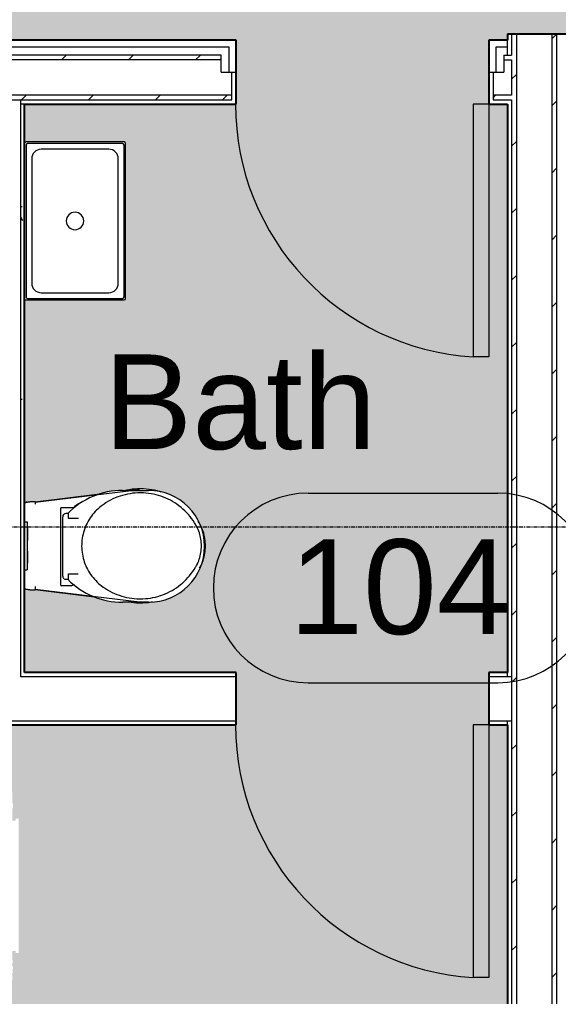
# Model space of a CAD drawing. Header units: millimetres. Extents: x -14653 to 55044, y -19588 to 11008.
# Drawn here: x 8357 to 10062, y -1687 to 1405 of the extents above; entities that cross this region are included whole.
import ezdxf

# ---------------------------------------------------------------- set-up
doc = ezdxf.new("R2010")
doc.units = ezdxf.units.MM
doc.linetypes.add('Grid Line', pattern=[22.225, 12.7, -3.175, 3.175, -3.175])
for name, color, linetype, lineweight in [('A-AREA-IDEN', 2, 'Continuous', 9), ('A-AREA-PATT', 32, 'Continuous', 9), ('A-DOOR', 31, 'Continuous', 9), ('A-DOOR-IDEN', 31, 'Continuous', 9), ('A-GENM', 13, 'Continuous', 9), ('A-WALL', 113, 'Continuous', 9), ('A-WALL-PATT', 111, 'Continuous', 25), ('I-WALL', 2, 'Continuous', 9), ('P-SANR-FIXT', 6, 'Continuous', 9), ('S-GRID', 1, 'Continuous', 9)]:
    doc.layers.add(name, color=color, linetype=linetype, lineweight=lineweight)
doc.styles.add('Arial_4', font='arial.ttf', dxfattribs={"height": 300})
pattern_1 = [(45, (0, 0), (-106.066, 106.066), [])]
pattern_2 = [(0, (0, 0), (812.8, 203.2), [33.528, -576.072, 33.528, -576.072, -3251.2]), (0, (0, 0), (812.8, 203.2), [-1219.2, 33.528, -1185.672, 33.528, -576.072, -1422.4]), (0, (0, 0), (812.8, 203.2), [-3048, 33.528, -372.872, 33.528, -982.472]), (120, (304.8, 101.6), (-582.3764, 602.3054), [33.528, -576.072, 33.528, -576.072, -3251.2]), (120, (304.8, 101.6), (-582.3764, 602.3054), [-1219.2, 33.528, -1185.672, 33.528, -576.072, -1422.4]), (120, (304.8, 101.6), (-582.3764, 602.3054), [-3048, 33.528, -372.872, 33.528, -982.472]), (240, (406.4, 508), (-230.4236, -805.5054), [33.528, -576.072, 33.528, -576.072, -3251.2]), (240, (406.4, 508), (-230.4236, -805.5054), [-1219.2, 33.528, -1185.672, 33.528, -576.072, -1422.4]), (240, (406.4, 508), (-230.4236, -805.5054), [-3048, 33.528, -372.872, 33.528, -982.472])]

# ---------------------------------------------------------------- blocks, each defined once
blk = doc.blocks.new('Single-Flush - 800 x 2100-490150-Level 1')
at = {"layer": 'A-DOOR', "lineweight": 18}
for p, q in [((350, -101), (350, -901.1)), ((400, -101), (350, -101)), ((400, -101), (400, -901.1)), ((400, -901.1), (350, -901.1))]:
    blk.add_line(p, q, dxfattribs=at)
at = {"layer": 'A-DOOR'}
blk.add_arc((400, -101), 801.7, 180, 266.4242, dxfattribs=at)
blk = doc.blocks.new('Single-Flush - 800 x 2100-425293-Level 1')
at = {"layer": 'A-DOOR', "lineweight": 18}
for p, q in [((350, -82.5), (350, -882.7)), ((400, -82.5), (350, -82.5)), ((400, -82.5), (400, -882.7)), ((400, -882.7), (350, -882.7))]:
    blk.add_line(p, q, dxfattribs=at)
at = {"layer": 'A-DOOR'}
blk.add_arc((400, -82.5), 801.7, 180, 266.4242, dxfattribs=at)
blk = doc.blocks.new('Walvit_Hung Bowl_604118 W - Walvit-287141-Level 1')
at = {"layer": 'A-GENM'}
for p, q in [((-76.2, 569.9), (-76.2, 561.6)), ((76.2, 561.6), (-76.2, 561.6)), ((-54.6, 561.6), (-54.6, 560.1)), ((-54.6, 560.1), (-49.1, 560.1)), ((-16.5, 560.1), (-54.6, 560.1)), ((-22.1, 560.1), (-16.5, 560.1)), ((-16.5, 560.1), (-16.5, 561.6)), ((16.5, 561.6), (16.5, 560.1)), ((16.5, 560.1), (22.1, 560.1)), ((54.6, 560.1), (16.5, 560.1)), ((49.1, 560.1), (54.6, 560.1)), ((54.6, 560.1), (54.6, 561.6)), ((76.2, 569.9), (76.2, 561.6)), ((-178.5, 206.4), (-138, 535.6)), ((-138, 535.6), (-160.9, 349.2)), ((-128.5, 535.6), (-139.4, 535.6)), ((139.4, 535.6), (131.5, 535.6)), ((163.1, 331.8), (138, 535.6)), ((138, 535.6), (178.5, 206.4)), ((-126, 452.4), (-126, 421.9)), ((119, 455.3), (-123.1, 455.3)), ((-105.9, 438.6), (-105.9, 430.9)), ((92.2, 449), (-95.6, 449)), ((102.6, 430.9), (102.6, 438.6)), ((120.5, 418.3), (120.5, 453.8)), ((-124.8, 411.9), (-123.2, 411.9)), ((-105.9, 430.9), (-88.6, 430.9)), ((-88.6, 430.9), (-88.6, 399.5)), ((86.4, 398.4), (86.4, 430.9)), ((86.4, 430.9), (102.6, 430.9)), ((120, 411.9), (124.8, 411.9)), ((-178.5, 176.9), (-178.5, 259.5)), ((175.3, 259.5), (175.3, 176.9)), ((178.5, 206.4), (175.4, 231.5)), ((72.7, 16.7), (78.5, 20.2))]:
    blk.add_line(p, q, dxfattribs=at)
at = {"layer": 'A-GENM', "flags": 128}
for points in [[(-139.4, 535.6), (-139.7, 535.8), (-139.9, 536.4), (-140.1, 537.2), (-140.2, 538.4), (-140.3, 539.9), (-140.3, 541.7), (-140.3, 543.7), (-140.2, 545.8), (-140.1, 548.1), (-139.9, 550.5), (-139.6, 553), (-139.3, 555.4), (-139, 557.8), (-138.6, 560.1), (-138.3, 562.2), (-137.9, 564.1), (-137.5, 565.9), (-137.1, 567.3), (-136.7, 568.4), (-136.3, 569.3), (-136, 569.8), (-135.7, 569.9)], [(135.7, 569.9), (136, 569.8), (136.3, 569.3), (136.7, 568.4), (137.1, 567.3), (137.5, 565.9), (137.9, 564.1), (138.3, 562.2), (138.6, 560.1), (139, 557.8), (139.3, 555.4), (139.6, 553), (139.9, 550.5), (140.1, 548.1), (140.2, 545.8), (140.3, 543.7), (140.3, 541.7), (140.3, 539.9), (140.2, 538.4), (140.1, 537.2), (139.9, 536.4), (139.7, 535.8), (139.4, 535.6)], [(125.4, 327.3), (121.5, 332.2), (117.3, 337), (112.9, 341.6), (108.4, 346), (103.7, 350.3), (98.8, 354.3), (93.7, 358.2), (88.6, 361.8), (83.2, 365.2), (77.8, 368.5), (72.2, 371.5), (66.5, 374.2), (60.7, 376.8), (54.7, 379.1), (48.7, 381.2), (42.7, 383), (36.5, 384.6), (30.3, 385.9), (24.1, 387), (17.8, 387.9), (11.5, 388.4), (5.1, 388.8), (-1.2, 388.9), (-7.5, 388.7), (-13.9, 388.3), (-20.2, 387.6), (-26.5, 386.6), (-32.7, 385.5), (-38.9, 384), (-45, 382.4), (-51, 380.4), (-57, 378.3), (-62.9, 375.9), (-68.7, 373.3), (-74.3, 370.4), (-79.9, 367.3), (-85.3, 364), (-90.6, 360.5), (-95.7, 356.8), (-100.7, 352.9), (-105.5, 348.7), (-110.2, 344.4), (-114.6, 339.9), (-118.9, 335.3), (-123, 330.4), (-125.9, 326.8)], [(-125.9, 326.8), (-130.7, 320.3), (-135.2, 313.6), (-139.5, 306.7), (-143.5, 299.6), (-147.2, 292.4), (-150.6, 285), (-153.7, 277.6), (-156.5, 270), (-159, 262.2), (-161.2, 254.4), (-163.1, 246.6), (-164.7, 238.6), (-165.9, 230.6), (-166.9, 222.5), (-167.5, 214.5), (-167.7, 206.4), (-167.8, 203.5)], [(167.8, 203.5), (167.6, 211.6), (167.1, 219.7), (166.3, 227.7), (165.1, 235.8), (163.7, 243.7), (161.9, 251.7), (159.8, 259.5), (157.4, 267.2), (154.7, 274.9), (151.7, 282.4), (148.4, 289.8), (144.8, 297.1), (140.9, 304.2), (136.7, 311.1), (132.3, 317.9), (127.5, 324.5), (125.4, 327.3)], [(180.5, 203.5), (180.3, 212.1), (179.8, 220.7), (178.9, 229.3), (177.7, 237.8), (176.1, 246.3), (175.3, 249.9)], [(-178.5, 232.2), (-179.5, 223.7), (-180.1, 215.1), (-180.4, 206.5), (-180.5, 203.5)], [(-180.5, 203.5), (-180.3, 194.9), (-179.8, 186.3), (-178.9, 177.7), (-177.7, 169.2), (-176.9, 164.5)], [(-167.8, 203.5), (-167.6, 195.4), (-167.1, 187.3), (-166.3, 179.2), (-165.2, 171.2), (-163.8, 163.2), (-162, 155.3), (-159.9, 147.5), (-157.5, 139.7), (-154.8, 132.1), (-151.8, 124.5), (-148.5, 117.1), (-144.9, 109.9), (-141.1, 102.8), (-136.9, 95.8), (-132.5, 89), (-127.8, 82.4), (-122.8, 76), (-117.6, 69.8), (-112.1, 63.8), (-106.4, 58), (-100.5, 52.5), (-94.4, 47.2), (-88, 42.2), (-81.5, 37.4), (-74.8, 32.9), (-67.9, 28.6), (-66.3, 27.7)], [(66.3, 27.7), (73.3, 31.9), (80, 36.4), (86.6, 41.1), (93, 46.1), (99.2, 51.3), (105.2, 56.8), (110.9, 62.5), (116.4, 68.5), (121.7, 74.6), (126.7, 81), (131.5, 87.6), (136, 94.3), (140.2, 101.2), (144.1, 108.3), (147.8, 115.5), (151.1, 122.9), (154.2, 130.4), (157, 138), (159.4, 145.8), (161.6, 153.6), (163.4, 161.5), (164.9, 169.4), (166.1, 177.5), (167, 185.5), (167.5, 193.6), (167.8, 201.7), (167.8, 203.5)], [(170.2, 137.6), (171.6, 142.2), (173.9, 150.5), (175.8, 158.9), (177.4, 167.3), (178.7, 175.8), (179.6, 184.4), (180.2, 193), (180.5, 201.6), (180.5, 203.5)], [(-71.1, 15.8), (-67.6, 13.9), (-62.4, 11.3), (-57.1, 8.9), (-51.7, 6.7), (-46.2, 4.8), (-40.6, 3.1), (-35, 1.5), (-29.3, 0.3), (-23.6, -0.8), (-17.8, -1.6), (-12.1, -2.2), (-6.2, -2.6), (-0.4, -2.7), (5.4, -2.6), (11.2, -2.3), (17, -1.7), (22.8, -0.9), (28.5, 0.1), (34.2, 1.3), (39.8, 2.8), (45.4, 4.5), (50.8, 6.4), (56.3, 8.6), (61.6, 10.9), (66.8, 13.5), (71.9, 16.3), (72.7, 16.7)], [(-66.3, 27.7), (-61.7, 25.2), (-56.9, 22.8), (-52.1, 20.6), (-47.1, 18.6), (-42.1, 16.8), (-37.1, 15.2), (-31.9, 13.9), (-26.8, 12.7), (-21.5, 11.7), (-16.3, 11), (-11, 10.4), (-5.7, 10.1), (-0.4, 10), (4.9, 10.1), (10.2, 10.4), (15.5, 10.9), (20.8, 11.6), (26, 12.5), (31.2, 13.7), (36.3, 15), (41.4, 16.6), (46.4, 18.3), (51.3, 20.3), (56.2, 22.4), (61, 24.8), (65.6, 27.3), (66.3, 27.7)]]:
    blk.add_lwpolyline(points, dxfattribs=at)
at = {"layer": 'A-GENM'}
for centre, radius, start, end in [((-123.1, 452.4), 2.96, 90, 180), ((-95.6, 438.6), 10.3, 90, 180), ((92.2, 438.6), 10.3, 360, 90), ((-67.5, 259.5), 242.9, 0, 45.5361), ((119, 453.8), 1.52, 0, 90), ((64.3, 259.5), 242.9, 134.5026, 180), ((156.4, 243.4), 327.9, 149.0773, 149.9712), ((-116.1, 421.9), 9.94, 180, 235.1819), ((114.2, 418.3), 6.35, 315, 360), ((-156.4, 243.4), 327.9, 28.2349, 30.9227), ((-1.6, 176.9), 176.9, 180, 270), ((-1.6, 176.9), 176.9, 270, 0)]:
    blk.add_arc(centre, radius, start, end, dxfattribs=at)
for points, knots in [([(-138.3, 562.1), (-138.2, 562.4), (-138.1, 563), (-137.9, 564), (-137.6, 565.5), (-137.1, 567.1), (-136.7, 568.6), (-136.2, 569.6), (-135.8, 569.9), (-135.7, 569.9)], [0.7606274, 0.7606274, 0.7606274, 0.7606274, 0.7857143, 0.8214286, 0.8571429, 0.8928571, 0.9285714, 0.9642857, 0.9979324, 0.9979324, 0.9979324, 0.9979324]), ([(138.3, 562.1), (138.2, 562.4), (138.1, 563), (137.9, 564), (137.6, 565.5), (137.1, 567.1), (136.7, 568.6), (136.2, 569.6), (135.8, 569.9), (135.7, 569.9)], [-0.2393726, -0.2393726, -0.2393726, -0.2393726, -0.2142857, -0.1785714, -0.1428571, -0.1071429, -0.0714286, -0.0357143, -0.0020676, -0.0020676, -0.0020676, -0.0020676]), ([(124.8, 411.9), (124.7, 411.7), (124.4, 411.1), (123.8, 410.1), (123.4, 409.4), (123.2, 409.1)], [-1, -1, -1, -1, -0.75, -0.625, -0.5, -0.5, -0.5, -0.5])]:
    blk.add_open_spline(points, degree=3, knots=knots, dxfattribs=at)
blk.add_open_spline([(-124.2, 410.8), (-124.5, 411.3), (-124.7, 411.7), (-124.8, 411.9)], degree=3, dxfattribs=at)
blk = doc.blocks.new('Lavatory-TOTO-Luminist_Rectangle_Vessel_LLT151 - Standard-937021-Level 1')
at = {"layer": 'P-SANR-FIXT'}
for p, q in [((-250, 155), (-250, -155)), ((240, 155), (-240, 155)), ((250, -155), (250, 155)), ((-245, 150), (-245, -150)), ((196.85, 137), (-196.85, 137)), ((245, -150), (245, 150)), ((-227, 106.85), (-227, -106.85)), ((227, -106.85), (227, 106.85)), ((-196.85, -137), (196.85, -137)), ((-245, -160), (245, -160)), ((-240, -155), (240, -155))]:
    blk.add_line(p, q, dxfattribs=at)
for centre, radius, start, end in [((-245, 155), 5, 90, 180), ((-240, 150), 5, 90, 180), ((240, 150), 5, 0, 90), ((245, 155), 5, 360, 90), ((-196.85, 106.85), 30.15, 90, 180), ((196.85, 106.85), 30.15, 360, 90), ((0, 0), 27.5, 0, 180), ((0, 0), 27.5, 180, 0), ((-196.85, -106.85), 30.15, 180, 270), ((196.85, -106.85), 30.15, 270, 0), ((-240, -150), 5, 180, 270), ((240, -150), 5, 270, 360), ((-245, -155), 5, 180, 270), ((245, -155), 5, 270, 360)]:
    blk.add_arc(centre, radius, start, end, dxfattribs=at)
blk = doc.blocks.new('M_Door Tag - M_Door Tag-862910-Level 1')
at = {"layer": 'A-DOOR-IDEN'}
for p, q in [((-3, 3), (3, 3)), ((-3, -3), (3, -3))]:
    blk.add_line(p, q, dxfattribs=at)
for centre, start, end in [((-3, 0), 90, 270), ((3, 0), 270, 90)]:
    blk.add_arc(centre, 3, start, end, dxfattribs=at)

msp = doc.modelspace()

# ---------------------------------------------------------------- hatches: boundary and pattern name
at = {"layer": 'A-AREA-PATT'}
h = msp.add_hatch(color=145, dxfattribs=at)
h.paths.add_polyline_path([(10102.9, -2581.6), (13061.9, -2581.6), (13061.9, -2563.6), (10102.9, -2563.6)], flags=0)
h.paths.add_polyline_path([(12265.1, -2503.6), (13061.9, -2503.6), (13061.9, 1419.7), (12553.4, 911.2), (12575.5, 712.3), (12354.5, 933.3), (12376.6, 734.4), (11867.2, 225), (11867.2, 1508.6), (11612.7, 1509), (11612.7, 1521.5), (11600.2, 1521.5), (11600.2, 1546.5), (11612.7, 1546.5), (11612.7, 2798.4), (6859.9, 2798.4), (6859.9, 1339.4), (9041.9, 1339.4), (9041.9, 1238.4), (9841.9, 1238.4), (9841.9, 1339.4), (9900.9, 1339.4), (9900.9, 1358.4), (10102.9, 1358.4), (10102.9, -2503.6), (11768.4, -2503.6)], flags=0)
msp.add_hatch(color=253, dxfattribs=at).paths.add_polyline_path([(9594.2, -744.1), (9841.9, -744.1), (9841.9, -661.6), (9900.9, -661.6), (9900.9, 1137.4), (9841.9, 1137.4), (9841.9, 1238.4), (9041.9, 1238.4), (9041.9, 1137.4), (8372.6, 1137.4), (8372.6, 1012.4), (8374, 1015.9), (8377.6, 1017.4), (8688.9, 1017.2), (8692.6, 1012.4), (8692.4, 521.1), (8687.6, 517.4), (8377.6, 517.4), (8372.6, 522.4), (8372.6, -124.9), (8384.7, -121.6), (8402.5, -120.3), (8406.9, -121.6), (8406.9, -122.8), (8592, -99.8), (8615.7, -96), (8635, -90), (8741.5, -80.4), (8788.4, -86.3), (8798.7, -89.6), (8812.5, -91.8), (8855.8, -110.3), (8891.8, -138.6), (8919.1, -174.5), (8940.9, -226.4), (8944, -247.4), (8944.8, -263.3), (8938.9, -301.4), (8916.1, -354.2), (8887.8, -389.5), (8851.8, -416.4), (8806.9, -433.7), (8757.6, -439.1), (8736.1, -440.7), (8721.4, -439.1), (8683, -439.1), (8635, -434.4), (8588.6, -420.9), (8406.9, -399.6), (8406.2, -400.2), (8400.8, -400.9), (8384.7, -399.6), (8380.3, -398.9), (8372.6, -396.2), (8372.6, -661.6), (9041.9, -661.6), (9041.9, -744.1)], flags=0)
h = msp.add_hatch(color=33, dxfattribs=at)
h.paths.add_polyline_path([(9050.7, -3201.6), (9900.9, -3201.6), (9900.9, -826.7), (9841.9, -826.7), (9841.9, -744.1), (9041.9, -744.1), (9041.9, -826.7), (7725, -826.7), (7725, -1039.1), (8334.4, -1039.1), (8334.4, -1075.9), (8336.2, -1075.9), (8336.2, -1090.9), (8334.4, -1090.9), (8334.4, -1130.6), (8344.4, -1130.6), (8344.4, -1124.3), (8354.4, -1124.3), (8354.4, -1548.9), (8344.4, -1548.9), (8344.4, -1542.6), (8334.4, -1542.6), (8334.4, -1572.9), (8336.2, -1572.9), (8336.2, -1578.6), (8334.4, -1578.6), (8334.4, -1590.8), (8336.2, -1590.8), (8336.2, -1596.3), (8336.2, -1597.2), (8336.2, -1602.2), (8334.4, -1602.2), (8334.4, -1607), (8336.2, -1607), (8336.2, -1612.7), (8334.4, -1612.7), (8334.4, -1634.1), (7725, -1634.1), (7725, -1739.1), (8343.9, -1739.1), (8343.9, -1758.1), (8346.1, -1758.1), (8346.1, -1806.5), (8353.4, -1806.5), (8353.4, -1845.1), (8346.1, -1845.1), (8346.1, -1957.1), (8347.7, -1957.6), (8347.7, -2081.3), (8346.1, -2081.3), (8346.1, -2102.9), (8343.9, -2102.9), (8343.9, -2104.9), (8346.1, -2104.9), (8346.1, -2315), (8343.9, -2315), (8343.9, -2334.1), (7725, -2334.1), (7725, -3201.6), (8507.1, -3201.6)], flags=0)
h.paths.add_polyline_path([(8350, -2285.3), (8347.7, -2285.3), (8347.7, -2269.8), (8350, -2269.8), (8350, -2282.6)], flags=0)
h.paths.add_polyline_path([(8350, -2269), (8347.7, -2269), (8347.7, -2263.4), (8350, -2264.1), (8350, -2266.9)], flags=0)
h.paths.add_polyline_path([(8350, -2255.1), (8347.7, -2255.1), (8347.7, -2252.6), (8350, -2252.6)], flags=0)
h.paths.add_polyline_path([(8350, -2251.2), (8347.7, -2251.2), (8347.7, -2245.5), (8350, -2245.5)], flags=0)
h.paths.add_polyline_path([(8347.7, -2236.7), (8347.7, -2234.2), (8350, -2234.2), (8350, -2236.7)], flags=0)
at = {"layer": 'A-WALL-PATT', "lineweight": 9}
h = msp.add_hatch(dxfattribs=at)
h.set_pattern_fill('FP_1', color=256, style=0, pattern_type=2)
h.set_pattern_definition(pattern_1)
h.paths.add_polyline_path([(9914, -3231.6), (9928.9, -3231.6), (9928.9, 1358.4), (9913.9, 1358.4), (9913.9, -3231.6)], flags=0)
h = msp.add_hatch(dxfattribs=at)
h.set_pattern_fill('FP_1', color=256, style=0, pattern_type=2)
h.set_pattern_definition(pattern_1)
h.paths.add_polyline_path([(10040.9, -3231.6), (10055.9, -3231.6), (10055.9, 1358.4), (10040.9, 1358.4), (10040.9, -3201.6)], flags=0)
h = msp.add_hatch(dxfattribs=at)
h.set_pattern_fill('FP_1', color=256, style=0, pattern_type=2)
h.set_pattern_definition(pattern_1)
h.paths.add_polyline_path([(9913.9, 1277.4), (9913.9, 1292.4), (9888.9, 1292.4), (9888.9, 1277.4), (9910.5, 1277.4)], flags=0)
h.paths.add_polyline_path([(7012.3, 1277.4), (8994.9, 1277.4), (8994.9, 1292.4), (6921.9, 1292.4), (6921.9, 1277.4), (6960.9, 1277.4)], flags=0)
h = msp.add_hatch(dxfattribs=at)
h.set_pattern_fill('FP_1', color=256, style=0, pattern_type=2)
h.set_pattern_definition(pattern_1)
h.paths.add_polyline_path([(9913.9, 1150.4), (9913.9, 1165.4), (9854.9, 1165.4), (9854.9, 1150.4), (9912.8, 1150.4)], flags=0)
h.paths.add_polyline_path([(7420, 1150.4), (9028.9, 1150.4), (9028.9, 1165.4), (7048.9, 1165.4), (7048.9, 1150.4), (7148.2, 1150.4)], flags=0)
h = msp.add_hatch(dxfattribs=at)
h.set_pattern_fill('FP_3', color=256, style=0, pattern_type=2)
h.set_pattern_definition(pattern_2)
h.paths.add_polyline_path([(8372.6, -661.6), (8372.6, 1137.4), (8359.9, 1137.4), (8359.9, -661.6)], flags=0)
h = msp.add_hatch(dxfattribs=at)
h.set_pattern_fill('FP_3', color=256, style=0, pattern_type=2)
h.set_pattern_definition(pattern_2)
h.paths.add_polyline_path([(9900.9, -674.3), (9900.9, -661.6), (9841.9, -661.6), (9841.9, -674.3)], flags=0)
h.paths.add_polyline_path([(7712.3, -674.3), (8220.2, -674.3), (8220.2, -661.6), (7061.9, -661.6), (7061.9, -674.3), (7572.6, -674.3)], flags=0)
h.paths.add_polyline_path([(9041.9, -674.3), (9041.9, -661.6), (8359.9, -661.6), (8359.9, -674.3), (8507.1, -674.3)], flags=0)
h = msp.add_hatch(dxfattribs=at)
h.set_pattern_fill('FP_3', color=256, style=0, pattern_type=2)
h.set_pattern_definition(pattern_2)
h.paths.add_polyline_path([(9841.9, -826.7), (9900.9, -826.7), (9900.9, -814), (9841.9, -814)], flags=0)
h.paths.add_polyline_path([(7725, -826.7), (9041.9, -826.7), (9041.9, -814), (7712.3, -814), (7712.3, -826.7)], flags=0)
h.paths.add_polyline_path([(7420, -826.7), (7572.6, -826.7), (7572.6, -814), (7061.9, -814), (7061.9, -826.7), (7401, -826.7)], flags=0)

# ---------------------------------------------------------------- linework, layer by layer
at = {"layer": 'A-WALL', "lineweight": 25}
for p, q in [((9041.9, 1339.4), (6859.9, 1339.4)), ((9041.9, 1137.4), (9041.9, 1339.4)), ((9900.9, 1339.4), (9841.9, 1339.4)), ((9841.9, 1339.4), (9841.9, 1137.4)), ((10102.9, 1358.4), (9900.9, 1358.4)), ((9900.9, 1358.4), (9900.9, 1339.4)), ((8372.6, 1137.4), (9041.9, 1137.4)), ((9841.9, 1137.4), (9900.9, 1137.4)), ((9900.9, 1137.4), (9900.9, -661.6)), ((9900.9, -826.7), (9900.9, -3201.6))]:
    msp.add_line(p, q, dxfattribs=at)
at = {"layer": 'A-WALL'}
for p, q in [((9900.9, 1292.4), (9900.9, 1339.4)), ((9913.9, 1358.4), (9913.9, 1292.4)), ((9928.9, 1358.4), (9928.9, -3231.6)), ((10040.9, 1358.4), (10040.9, -3231.6)), ((10055.9, 1358.4), (10055.9, -3471.6)), ((9019.9, 1317.4), (6881.9, 1317.4)), ((9019.9, 1238.4), (9019.9, 1317.4)), ((9863.9, 1317.4), (9863.9, 1238.4)), ((9900.9, 1317.4), (9863.9, 1317.4)), ((8994.9, 1292.4), (6906.9, 1292.4)), ((8994.9, 1277.4), (6921.9, 1277.4)), ((8994.9, 1238.4), (8994.9, 1292.4)), ((9888.9, 1292.4), (9888.9, 1238.4)), ((9888.9, 1292.4), (9913.9, 1292.4)), ((9888.9, 1277.4), (9913.9, 1277.4)), ((9913.9, 1277.4), (9913.9, 1165.4)), ((8994.9, 1238.4), (9041.9, 1238.4)), ((9028.9, 1150.4), (9028.9, 1238.4)), ((9841.9, 1238.4), (9888.9, 1238.4)), ((9854.9, 1238.4), (9854.9, 1150.4)), ((9028.9, 1165.4), (7033.9, 1165.4)), ((7048.9, 1150.4), (9028.9, 1150.4)), ((8359.9, 1150.4), (8359.9, -674.3)), ((9913.9, 1165.4), (9854.9, 1165.4)), ((9854.9, 1150.4), (9913.9, 1150.4)), ((9913.9, 1150.4), (9913.9, -3231.6)), ((8372.6, 1137.4), (8359.9, 1137.4)), ((8359.9, -674.3), (9041.9, -674.3)), ((9841.9, -674.3), (9913.9, -674.3)), ((9900.9, -674.3), (9900.9, -661.6)), ((7712.3, -814), (9041.9, -814)), ((9841.9, -814), (9913.9, -814)), ((9900.9, -826.7), (9900.9, -814))]:
    msp.add_line(p, q, dxfattribs=at)
at = {"layer": 'I-WALL', "lineweight": 25}
for p, q in [((8372.6, -661.6), (8372.6, 1137.4)), ((9041.9, -661.6), (8372.6, -661.6)), ((9041.9, -826.7), (9041.9, -661.6)), ((9900.9, -661.6), (9841.9, -661.6)), ((9841.9, -661.6), (9841.9, -826.7)), ((7725, -826.7), (9041.9, -826.7)), ((9841.9, -826.7), (9900.9, -826.7))]:
    msp.add_line(p, q, dxfattribs=at)
at = {"layer": 'S-GRID', "linetype": 'Grid Line'}
msp.add_line((13151.2, -201.6), (-13352.9, -201.6), dxfattribs=at)

# ---------------------------------------------------------------- block references
at = {"layer": 'A-DOOR'}
for name, p in [('Single-Flush - 800 x 2100-490150-Level 1', (9441.9, 1238.4)), ('Single-Flush - 800 x 2100-425293-Level 1', (9441.9, -744.1))]:
    msp.add_blockref(name, p, dxfattribs=at)
at = {"layer": 'A-DOOR-IDEN', "xscale": 99.99999999999993, "yscale": 99.99999999999993, "zscale": 99.99999999999993}
msp.add_blockref('M_Door Tag - M_Door Tag-862910-Level 1', (9570.2, -393.9), dxfattribs=at)
at = {"layer": 'A-GENM', "rotation": 89.99999999999991}
msp.add_blockref('Walvit_Hung Bowl_604118 W - Walvit-287141-Level 1', (8942.5, -260.6), dxfattribs=at)
at = {"layer": 'P-SANR-FIXT', "rotation": 90.0000000000001}
msp.add_blockref('Lavatory-TOTO-Luminist_Rectangle_Vessel_LLT151 - Standard-937021-Level 1', (8532.6, 767.4), dxfattribs=at)

# ---------------------------------------------------------------- texts
at = {"layer": 'A-AREA-IDEN', "insert": (8623.9, 345.4), "char_height": 300, "width": 1066.244, "attachment_point": 1, "style": 'Arial_4'}
msp.add_mtext('Bath', dxfattribs=at)
at = {"layer": 'A-DOOR-IDEN', "insert": (9210.8, -240), "char_height": 300, "width": 865.822, "attachment_point": 1, "style": 'Arial_4'}
msp.add_mtext('104', dxfattribs=at)

doc.saveas('drawing.dxf')
